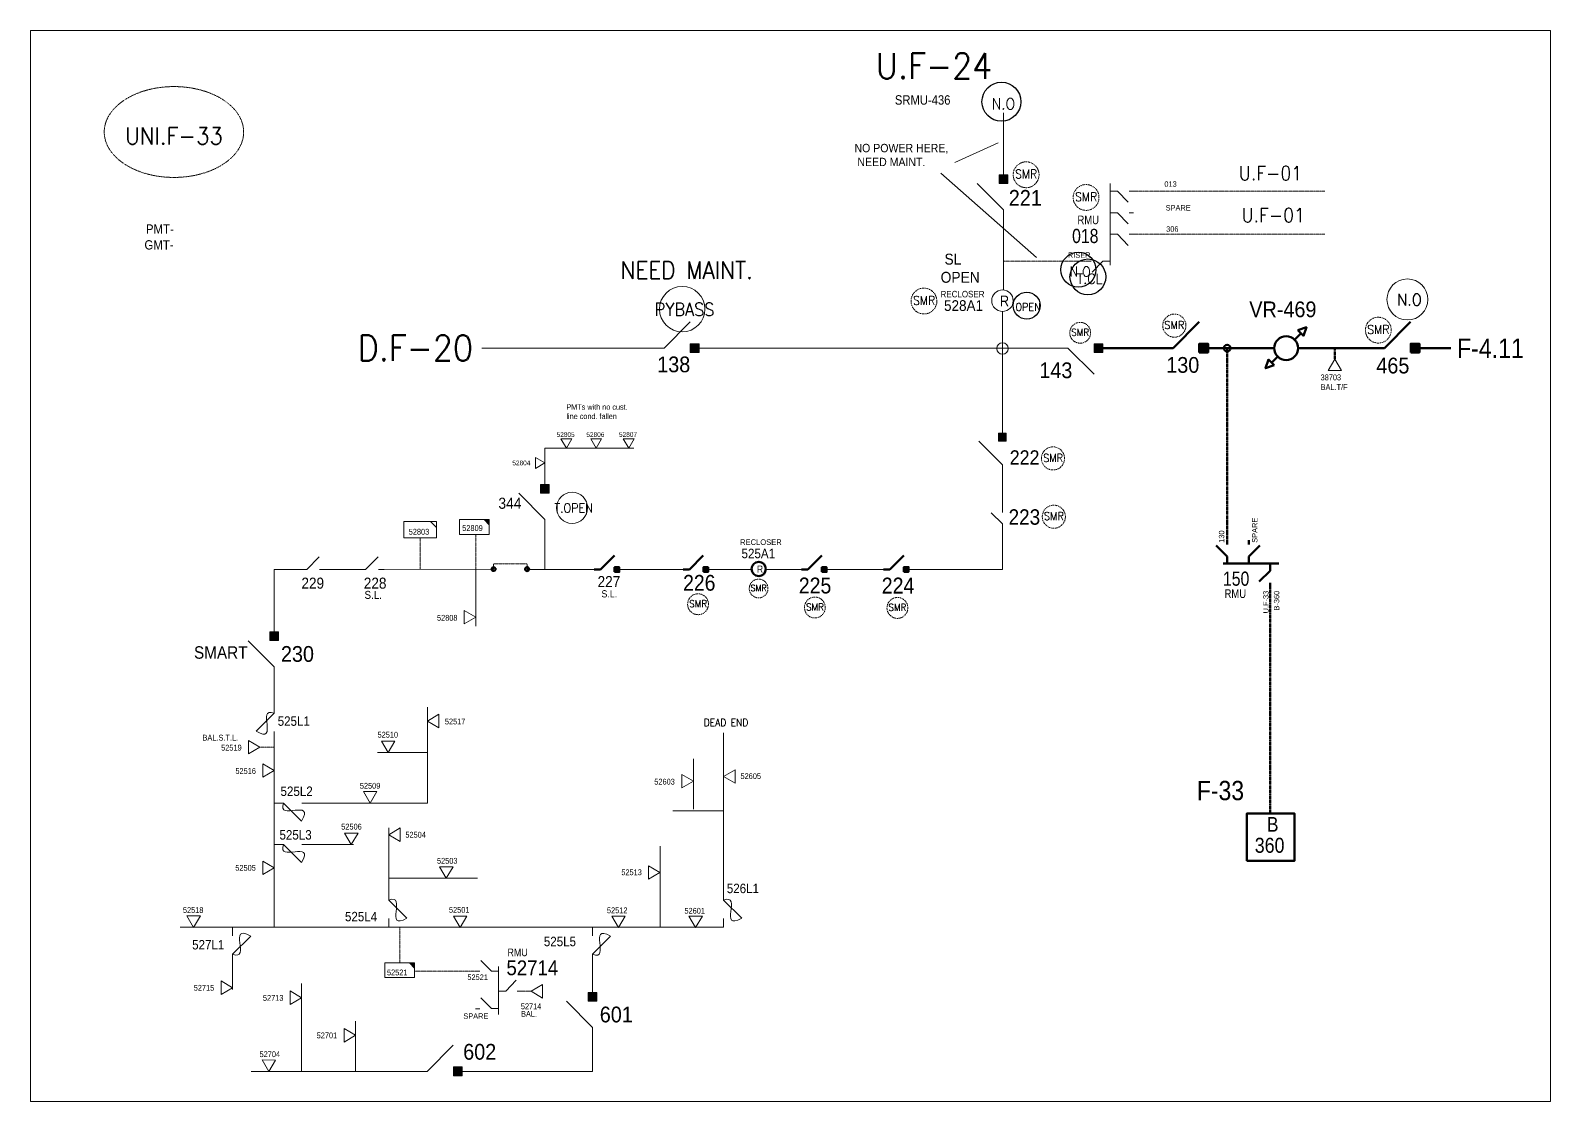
# Model space of a CAD drawing. Header units: metres. Extents: x 65984 to 144644, y -19036 to 23726.
# Drawn here: x 82125 to 83573, y -17884 to -16864 of the extents above; entities that cross this region are included whole.
import ezdxf
from ezdxf.enums import TextEntityAlignment as Align

# ---------------------------------------------------------------- set-up
doc = ezdxf.new("R2010")
doc.units = ezdxf.units.M
doc.header["$MEASUREMENT"] = 0
doc.linetypes.add('DGN Style 3', pattern=[0.013877, 0, -0.013877])
doc.linetypes.add('DGN Style 4', pattern=[1.6, 0.8, -0.4, 0, -0.4])
doc.layers.get('0').update_dxf_attribs({"color": 95, "lineweight": 40})
for name, color, linetype, lineweight in [('ABS', 7, 'Continuous', 40), ('ABS NUMBER', 112, 'Continuous', 30), ('d_eos', 111, 'Continuous', 40), ('d_eos no', 121, 'Continuous', 40), ('d_fco', 5, 'Continuous', 40), ('d_fco text', 95, 'Continuous', 40), ('d_oh branch', 94, 'Continuous', 40), ('d_switch', 95, 'Continuous', 40), ('d_tf', 1, 'Continuous', 40), ('d_tf no', 6, 'Continuous', 40), ('d_ug cable', 95, 'Continuous', 40), ('d_unit sub', 7, 'Continuous', 40), ('FDR  2  19', 172, 'Continuous', 40), ('fedr no', 95, 'Continuous', 40), ('GRID STATION  04', 7, 'Continuous', 40), ('Level 37', 7, 'Continuous', 0), ('O H MAIN FEEDER', 4, 'Continuous', 100), ('REGULATOR', 5, 'Continuous', 40), ('SW N O', 114, 'Continuous', 30)]:
    doc.layers.add(name, color=color, linetype=linetype, lineweight=lineweight)
doc.styles.add('NASKHF', font='naskhf.shx', dxfattribs={"height": 8})
doc.styles.add('Style-Arial', font='arial.ttf')
doc.styles.add('Style-ENGINEERING', font='ENGINEERING.shx')
doc.styles.add('Style-msdefault', font='msdefault.shx')
doc.styles.add('Style-simplex', font='simplex.shx')
doc.styles.add('Style-STANDARD', font='STANDARD.shx')

# ---------------------------------------------------------------- blocks, each defined once
blk = doc.blocks.new('TF_8')
at = {"color": 0, "linetype": 'ByBlock', "lineweight": -2}
blk.add_line((6.3, 4.95), (9.9, 1.35), dxfattribs=at)
blk.add_3dface([(-10.1, 4.95), (9.9, 4.95), (9.9, -5.05), (-10.1, -5.05)], dxfattribs=at)
blk = doc.blocks.new('ABS2_1_1')
at = {"color": 0, "linetype": 'ByBlock', "lineweight": -2, "ltscale": 500}
for q in [(-29900, 43500), (0, 0)]:
    blk.add_line((0, 13600), q, dxfattribs=at)
at = {"color": 0, "linetype": 'ByBlock', "lineweight": -2, "ltscale": 500, "flags": 128}
for points in [[(5000, 43600), (-5000, 43600), (-5000, 53600), (5000, 53600)], [(3791, 49653), (3791, 49653), (3791, 49653)]]:
    blk.add_lwpolyline(points, close=True, dxfattribs=at)
at = {"color": 0, "linetype": 'ByBlock', "lineweight": -2, "ltscale": 500}
for points in [[(5000, 43600), (-5000, 43600), (5000, 53600), (-5000, 53600)], [(3791, 49653), (3791, 49653), (3791, 49653)]]:
    blk.add_solid(points, dxfattribs=at)
blk = doc.blocks.new('*U1012')
at = {"layer": 'd_fco', "color": 7, "linetype": 'Continuous', "lineweight": 13}
blk.add_line((-4.6, 4.21), (-10.13, 4.21), dxfattribs=at)
at = {"layer": 'd_fco', "color": 7, "linetype": 'Continuous', "lineweight": 13, "flags": 128}
blk.add_lwpolyline([(13.02, 4.21), (7.07, 4.21), (-4.4, -7.26)], dxfattribs=at)
at = {"layer": 'd_fco', "color": 7, "linetype": 'Continuous', "lineweight": 13}
blk.add_open_spline([(-4.4, -7.26), (-13, 7.69), (11.58, -7.67), (7.07, 4.21)], degree=3, dxfattribs=at)
blk = doc.blocks.new('*U1359')
at = {"layer": 'd_fco', "color": 3, "linetype": 'Continuous', "lineweight": 13}
blk.add_line((-4.6, 4.21), (-10.13, 4.21), dxfattribs=at)
at = {"layer": 'd_fco', "color": 3, "linetype": 'Continuous', "lineweight": 13, "flags": 128}
blk.add_lwpolyline([(13.02, 4.21), (7.07, 4.21), (-4.4, -7.26)], dxfattribs=at)
at = {"layer": 'd_fco', "color": 3, "linetype": 'Continuous', "lineweight": 13}
blk.add_open_spline([(-4.4, -7.26), (-13, 7.69), (11.58, -7.67), (7.07, 4.21)], degree=3, dxfattribs=at)
blk = doc.blocks.new('*U1026')
at = {"layer": 'ABS', "color": 7, "linetype": 'Continuous', "lineweight": 13, "ltscale": 0.118412}
for p, q in [((-8.3, 8.2), (-15.7, 8.2)), ((-8.3, 8.2), (7.9, -8.1)), ((15.7, 8.2), (8.3, 8.2))]:
    blk.add_line(p, q, dxfattribs=at)
blk = doc.blocks.new('SS')
at = {"color": 0, "linetype": 'ByBlock', "lineweight": -2, "flags": 128}
blk.add_lwpolyline([(6.95, 4.25), (10.45, 4.25), (10.45, 0.75)], close=True, dxfattribs=at)
at = {"color": 0, "linetype": 'ByBlock', "lineweight": -2, "extrusion": (0, 0, -1)}
blk.add_solid([(-6.95, 4.25), (-10.45, 4.25), (-10.45, 0.75)], dxfattribs=at)
at = {"color": 0, "linetype": 'ByBlock', "lineweight": -2}
blk.add_3dface([(-9.55, 4.25), (10.45, 4.25), (10.45, -5.75), (-9.55, -5.75)], dxfattribs=at)
blk = doc.blocks.new('*U1361')
at = {"layer": 'd_eos', "color": 3, "linetype": 'Continuous', "lineweight": 13, "ltscale": 0.938362}
for p, q in [((-13.43, 11.86), (-13.43, 14.63)), ((-13.42, 4.56), (-6.56, 11.22)), ((10.38, 11.86), (10.38, 14.62)), ((10.38, 4.56), (17.24, 11.22)), ((13.38, 0.01), (-17.22, 0.01)), ((-13.42, 0.01), (-13.42, 4.56)), ((-2.32, 0.01), (-2.32, -4.55)), ((10.38, 0), (10.38, 4.56)), ((-2.32, -4.55), (4.55, -11.21)), ((-2.32, -11.85), (-2.32, -14.61))]:
    blk.add_line(p, q, dxfattribs=at)
blk = doc.blocks.new('TRA1_1302')
at = {"layer": 'd_tf', "color": 3, "linetype": 'Continuous', "lineweight": 13, "ltscale": 0.000640143, "flags": 128}
blk.add_lwpolyline([(10.1, -17.1), (0.1, -0.1), (-9.9, -17.1)], close=True, dxfattribs=at)
blk = doc.blocks.new('TRA1_1301')
at = {"layer": 'd_tf', "color": 3, "linetype": 'Continuous', "lineweight": 13, "ltscale": 0.000640143, "xscale": 1.000046566065083, "yscale": 1.000046566065083, "zscale": 1.000046566065083, "rotation": 180.0000046712237}
blk.add_blockref('TRA1_1302', (0, 0), dxfattribs=at)
blk = doc.blocks.new('TRA1_1304')
at = {"layer": 'd_tf', "color": 3, "linetype": 'Continuous', "lineweight": 13, "ltscale": 0.000640143, "flags": 128}
blk.add_lwpolyline([(10.1, -16.9), (0.1, 0.1), (-9.9, -16.9)], close=True, dxfattribs=at)
blk = doc.blocks.new('TRA1_1303')
at = {"layer": 'd_tf', "color": 3, "linetype": 'Continuous', "lineweight": 13, "ltscale": 0.000640143, "xscale": 1.000046566065083, "yscale": 1.000046566065083, "zscale": 1.000046566065083, "rotation": 180.0000046712237}
blk.add_blockref('TRA1_1304', (0, 0), dxfattribs=at)
blk = doc.blocks.new('TRA1_1306')
at = {"layer": 'd_tf', "color": 3, "linetype": 'Continuous', "lineweight": 13, "ltscale": 0.000640143, "flags": 128}
blk.add_lwpolyline([(10, -17), (0, 0), (-10, -17)], close=True, dxfattribs=at)
blk = doc.blocks.new('TRA1_1305')
at = {"layer": 'd_tf', "color": 3, "linetype": 'Continuous', "lineweight": 13, "ltscale": 0.000640143, "xscale": 1.000046566065083, "yscale": 1.000046566065083, "zscale": 1.000046566065083, "rotation": 180.0000046712237}
blk.add_blockref('TRA1_1306', (0, 0), dxfattribs=at)
blk = doc.blocks.new('TRA1_1308')
at = {"layer": 'd_tf', "color": 3, "linetype": 'Continuous', "lineweight": 13, "ltscale": 0.000640143, "flags": 128}
blk.add_lwpolyline([(10, -17), (0, 0), (-10, -17)], close=True, dxfattribs=at)
blk = doc.blocks.new('TRA1_1307')
at = {"layer": 'd_tf', "color": 3, "linetype": 'Continuous', "lineweight": 13, "ltscale": 0.000640143, "xscale": 1.000046566065083, "yscale": 1.000046566065083, "zscale": 1.000046566065083, "rotation": 180.0000046712237}
blk.add_blockref('TRA1_1308', (0, 0), dxfattribs=at)
blk = doc.blocks.new('*U1946')
at = {"layer": 'REGULATOR', "color": 7, "linetype": 'Continuous', "lineweight": 106}
for p, q in [((24, 25.1), (13.4, 14.5)), ((-14.9, -13.7), (-25.5, -24.4))]:
    blk.add_line(p, q, dxfattribs=at)
at = {"layer": 'REGULATOR', "color": 7, "linetype": 'Continuous', "lineweight": 106, "flags": 128}
for points in [[(29.5, 20), (34.4, 34.3), (20.1, 29.6)], [(-29.6, -20), (-34.4, -34.3), (-20.1, -29.5)]]:
    blk.add_lwpolyline(points, close=True, dxfattribs=at)
at = {"layer": 'REGULATOR', "color": 7, "linetype": 'Continuous', "lineweight": 106}
blk.add_circle((-0.8, 0.4), 20, dxfattribs=at)
blk = doc.blocks.new('TRA1_1310')
at = {"layer": 'd_tf', "color": 100, "linetype": 'Continuous', "lineweight": 0, "ltscale": 0.000640143, "flags": 128}
blk.add_lwpolyline([(10, -17), (0, 0), (-10, -17)], close=True, dxfattribs=at)
blk = doc.blocks.new('TRA1_1309')
at = {"layer": 'd_tf', "color": 100, "linetype": 'Continuous', "lineweight": 0, "ltscale": 0.000640143, "xscale": 1.000046566207833, "yscale": 1.000046566207833, "zscale": 1.000046566207833, "rotation": 180}
blk.add_blockref('TRA1_1310', (0, 0), dxfattribs=at)
blk = doc.blocks.new('*U3487')
at = {"layer": 'ABS', "color": 2, "linetype": 'Continuous', "lineweight": 13, "ltscale": 0.159856}
for p, q in [((-8.3, 8.2), (-15.7, 8.2)), ((-8.3, 8.2), (7.9, -8.1)), ((15.7, 8.2), (8.3, 8.2))]:
    blk.add_line(p, q, dxfattribs=at)
blk = doc.blocks.new('*U1059')
at = {"layer": 'REGULATOR', "color": 7, "linetype": 'Continuous', "lineweight": 13}
blk.add_circle((0, 0.1), 7.56, dxfattribs=at)
at = {"layer": 'ABS NUMBER', "color": 7, "lineweight": 13, "style": 'Style-ENGINEERING', "width": 0.9}
blk.add_text('R', height=7.56, dxfattribs=at).set_placement((-1.9, 3.7), align=Align.TOP_LEFT)
blk = doc.blocks.new('*U3488')
at = {"layer": 'SW N O', "color": 1, "lineweight": 13}
blk.add_circle((0, 0), 16.8, dxfattribs=at)
at = {"layer": 'SW N O', "color": 1, "lineweight": 13, "style": 'Style-STANDARD'}
blk.add_text('PYBASS', height=9.6, dxfattribs=at).set_placement((1.7, -0.2), align=Align.MIDDLE_CENTER)
blk = doc.blocks.new('*U3796')
at = {"layer": 'SW N O', "color": 4, "lineweight": 13}
blk.add_circle((0, 0), 16.8, dxfattribs=at)
at = {"layer": 'SW N O', "color": 4, "lineweight": 13, "style": 'Style-STANDARD'}
blk.add_text('T.OPEN', height=9.6, dxfattribs=at).set_placement((1.7, -0.2), align=Align.MIDDLE_CENTER)
blk = doc.blocks.new('*U3529')
at = {"layer": 'SW N O', "color": 3}
blk.add_circle((0, 0), 16.8, dxfattribs=at)
at = {"layer": 'SW N O', "color": 3, "insert": (1.7, -1.8), "char_height": 9.6, "attachment_point": 5, "line_spacing_factor": 0.6, "style": 'Style-STANDARD'}
blk.add_mtext('N.O', dxfattribs=at)
blk = doc.blocks.new('TRA1_1586')
at = {"layer": 'd_tf', "color": 3, "linetype": 'Continuous', "lineweight": 13, "ltscale": 0.000518516, "flags": 128}
blk.add_lwpolyline([(10, -17), (0, 0), (-10, -17)], close=True, dxfattribs=at)
blk = doc.blocks.new('TRA1_1585')
at = {"layer": 'd_tf', "color": 3, "linetype": 'Continuous', "lineweight": 13, "ltscale": 0.000518516, "xscale": 1.000046566065083, "yscale": 1.000046566065083, "zscale": 1.000046566065083, "rotation": 180.0000046712237}
blk.add_blockref('TRA1_1586', (0, 0), dxfattribs=at)
blk = doc.blocks.new('TRA1_1588')
at = {"layer": 'd_tf', "color": 3, "linetype": 'Continuous', "lineweight": 13, "ltscale": 0.000518516, "extrusion": (0, 0, -1), "flags": 128}
blk.add_lwpolyline([(-10.1, -16.9), (-0.1, 0.1), (9.9, -16.9)], close=True, dxfattribs=at)
blk = doc.blocks.new('TRA1_1587')
at = {"layer": 'd_tf', "color": 3, "linetype": 'Continuous', "lineweight": 13, "ltscale": 0.000518516, "xscale": 1.000046566065083, "yscale": 1.000046566065083, "zscale": 1.000046566065083, "rotation": 180.0000046712237}
blk.add_blockref('TRA1_1588', (0, 0), dxfattribs=at)
blk = doc.blocks.new('*U4137')
at = {"layer": 'SW N O', "color": 3, "lineweight": 13}
blk.add_circle((0, 0), 16.8, dxfattribs=at)
at = {"layer": 'SW N O', "color": 3, "lineweight": 13, "style": 'Style-STANDARD'}
blk.add_text('N.O', height=9.6, dxfattribs=at).set_placement((1.7, -0.2), align=Align.MIDDLE_CENTER)
blk = doc.blocks.new('*U4243')
at = {"layer": 'REGULATOR', "color": 2, "linetype": 'Continuous', "lineweight": 211}
blk.add_circle((0, 0.1), 7.56, dxfattribs=at)
at = {"layer": 'ABS NUMBER', "color": 2, "lineweight": 211, "style": 'Style-ENGINEERING', "width": 0.9}
blk.add_text('R', height=7.56, dxfattribs=at).set_placement((-1.9, 3.7), align=Align.TOP_LEFT)
blk = doc.blocks.new('*U4407')
at = {"layer": 'SW N O', "color": 6}
blk.add_circle((0, 0), 16.8, dxfattribs=at)
at = {"layer": 'SW N O', "color": 6, "insert": (1.7, -1.8), "char_height": 9.6, "attachment_point": 5, "line_spacing_factor": 0.6, "style": 'Style-STANDARD'}
blk.add_mtext('OPEN', dxfattribs=at)
blk = doc.blocks.new('*U3842')
at = {"layer": 'SW N O', "color": 1}
blk.add_circle((0, 0), 16.8, dxfattribs=at)
at = {"layer": 'SW N O', "color": 1, "insert": (1.7, -1.8), "char_height": 9.6, "attachment_point": 5, "line_spacing_factor": 0.6, "style": 'Style-STANDARD'}
blk.add_mtext('T.CL', dxfattribs=at)

msp = doc.modelspace()

# ---------------------------------------------------------------- linework, layer by layer
at = {"layer": 'd_eos', "color": 2, "linetype": 'Continuous', "lineweight": 13, "ltscale": 0.957512}
for p, q in [((83153.9, -17087.8), (83153.9, -17009.8)), ((83153.9, -17017.3), (83160.9, -17017.3)), ((83160.9, -17017.3), (83171.1, -17027.8)), ((83172.1, -17017.3), (83176.3, -17017.3)), ((83153.9, -17037.8), (83160.9, -17037.8)), ((83160.9, -17037.8), (83171.1, -17048.3)), ((83172.1, -17037.8), (83176.3, -17037.8)), ((83153.9, -17058.3), (83160.9, -17058.3)), ((83160.9, -17058.3), (83171.1, -17068.8)), ((83172.1, -17058.3), (83176.3, -17058.3)), ((83135.8, -17083.8), (83131.5, -17083.8)), ((83146.9, -17083.8), (83136.7, -17094.3)), ((83153.9, -17083.8), (83146.9, -17083.8))]:
    msp.add_line(p, q, dxfattribs=at)
at = {"layer": 'd_eos', "color": 7, "linetype": 'Continuous', "lineweight": 211, "ltscale": 0.957512}
for p, q in [((83265.5, -17364.8), (83255, -17354.6)), ((83265.5, -17353.6), (83265.5, -17349.4)), ((83286, -17353.6), (83286, -17349.4)), ((83286, -17364.8), (83296.5, -17354.6)), ((83261.5, -17371.7), (83314.6, -17371.7)), ((83265.5, -17371.7), (83265.5, -17364.8)), ((83286, -17371.7), (83286, -17364.8)), ((83306.5, -17371.7), (83306.5, -17378.7)), ((83306.5, -17378.7), (83296, -17388.9)), ((83306.5, -17389.9), (83306.5, -17394.1))]:
    msp.add_line(p, q, dxfattribs=at)
at = {"layer": 'd_oh branch', "color": 3, "linetype": 'Continuous', "lineweight": 13}
for p, q in [((82549.7, -17377), (82549.7, -17431.2)), ((82503.6, -17551.4), (82456, -17551.4)), ((82757, -17605.6), (82757, -17557.4)), ((82785.7, -17607), (82737.5, -17607)), ((82466.9, -17684.3), (82466.9, -17623.2)), ((82385.5, -17639.1), (82433.2, -17639.1)), ((82725.3, -17717.8), (82725.3, -17640.7)), ((82466.9, -17671.2), (82551.4, -17671.2)), ((82318.1, -17748), (82318.1, -17777)), ((82660.9, -17746.7), (82660.9, -17779.5)), ((82383.7, -17854.4), (82383.7, -17771.3)), ((82435.2, -17854.4), (82435.2, -17807.1)), ((82660.9, -17821.3), (82660.9, -17855)), ((82498.2, -17855), (82335.8, -17855)), ((82660.9, -17855), (82532.5, -17855))]:
    msp.add_line(p, q, dxfattribs=at)
at = {"layer": 'd_oh branch', "color": 3, "linetype": 'Continuous', "lineweight": 13, "flags": 128}
for points in [[(82615.4, -17296.8), (82615.4, -17261.8), (82700.1, -17261.8)], [(82615.5, -17377), (82615.5, -17340.7)], [(82385.7, -17599.7), (82503.6, -17599.7), (82503.6, -17508.3)], [(82785.7, -17684.7), (82785.7, -17532.7)], [(82268, -17717.8), (82785.7, -17717.8)]]:
    msp.add_lwpolyline(points, dxfattribs=at)
at = {"layer": 'd_tf', "color": 3, "linetype": 'Continuous', "lineweight": 13, "ltscale": 0.000640143, "flags": 128}
msp.add_lwpolyline([(82538.6, -17429.1), (82538.6, -17416.3), (82549.6, -17422.7)], close=True, dxfattribs=at)
at = {"layer": 'd_ug cable', "color": 2, "linetype": 'Continuous', "lineweight": 0}
for p, q in [((83006.1, -16990), (83047.2, -16971.1)), ((82992.7, -17000.2), (83083.8, -17080.3))]:
    msp.add_line(p, q, dxfattribs=at)
at = {"layer": 'd_ug cable', "color": 3, "linetype": 'DGN Style 3', "lineweight": 13}
for p, q in [((83131.5, -17083.8), (83052.3, -17083.8)), ((82496.6, -17377.3), (82496.6, -17347.1)), ((82344, -17546.5), (82357.7, -17546.5)), ((82593.3, -17778.7), (82602.4, -17778.7))]:
    msp.add_line(p, q, dxfattribs=at)
at = {"layer": 'd_ug cable', "color": 100, "linetype": 'DGN Style 3', "lineweight": 100}
msp.add_line((83368, -17177.1), (83368, -17166.6), dxfattribs=at)
at = {"layer": 'd_ug cable', "color": 3, "linetype": 'DGN Style 3', "lineweight": 13, "flags": 128}
for points in [[(83358.3, -17017.3), (83176.3, -17017.3)], [(83358.3, -17058.2), (83176.3, -17058.2)], [(82549.7, -17344.6), (82549.7, -17377.9)], [(82566.7, -17372), (82566.7, -17377)], [(82598.6, -17372), (82566.8, -17372)], [(82598.6, -17372.1), (82598.6, -17377.3)], [(82477.5, -17717.8), (82477.5, -17751.7)], [(82491.4, -17759.7), (82549.4, -17759.7)]]:
    msp.add_lwpolyline(points, dxfattribs=at)
at = {"layer": 'd_ug cable', "color": 100, "linetype": 'DGN Style 3', "lineweight": 140, "flags": 128}
msp.add_lwpolyline([(83265.5, -17349.4), (83265.5, -17166.6)], dxfattribs=at)
at = {"layer": 'd_ug cable', "color": 2, "linetype": 'DGN Style 4', "lineweight": 13}
for centre, radius in [((83073.9, -17001.6), 12.3), ((83131, -17023.2), 12.3), ((82976.6, -17121.8), 12.3), ((83125.4, -17152), 9.93), ((83215.1, -17145.2), 11), ((83409.4, -17149.5), 12.3), ((83099.5, -17271.6), 11), ((83100.3, -17327.1), 11), ((82819.1, -17395.4), 8.93), ((82761.4, -17410.4), 9.93), ((82872.7, -17413.5), 9.93), ((82951.3, -17413.9), 9.93)]:
    msp.add_circle(centre, radius, dxfattribs=at)
at = {"layer": 'FDR  2  19', "color": 100, "linetype": 'DGN Style 3', "lineweight": 53, "flags": 128}
msp.add_lwpolyline([(83306.5, -17394.1), (83306.5, -17609.3)], dxfattribs=at)
at = {"layer": 'fedr no', "color": 82, "linetype": 'DGN Style 3', "lineweight": 13, "true_color": 0x1dc70e}
msp.add_ellipse((82262.2, -16960.9), major_axis=(66.4, 0), ratio=0.651175, dxfattribs=at)
at = {"layer": 'GRID STATION  04', "color": 100, "linetype": 'Continuous', "lineweight": 70, "ltscale": 1.629258, "flags": 128}
msp.add_lwpolyline([(83284.2, -17654.7), (83284.2, -17609.5), (83329.4, -17609.5), (83329.4, -17654.7)], close=True, dxfattribs=at)
at = {"layer": 'O H MAIN FEEDER', "color": 3, "lineweight": 13, "ltscale": 0.747407}
for p, q in [((82357.7, -17436.1), (82357.7, -17377.3)), ((82812.4, -17377.4), (82770.9, -17377.3)), ((82860, -17377.4), (82825.9, -17377.4)), ((82357.7, -17506.6), (82357.7, -17476.4)), ((82357.7, -17717.8), (82357.7, -17539.9))]:
    msp.add_line(p, q, dxfattribs=at)
at = {"layer": 'O H MAIN FEEDER', "color": 140, "lineweight": 13, "ltscale": 0.498271, "flags": 128}
msp.add_lwpolyline([(82125.5, -16864.2), (83573.5, -16864.2), (83573.5, -17883.8), (82125.5, -17883.8)], close=True, dxfattribs=at)
at = {"layer": 'O H MAIN FEEDER', "color": 6, "lineweight": 13, "ltscale": 0.747407, "flags": 128}
msp.add_lwpolyline([(83052.3, -16942.5), (83052.3, -17001.5)], dxfattribs=at)
at = {"layer": 'O H MAIN FEEDER', "color": 3, "lineweight": 13, "ltscale": 0.747407, "flags": 128}
for points in [[(83052.3, -17046.2), (83052.3, -17111)], [(83051.4, -17131.6), (83051.3, -17172.3)], [(82799.4, -17166.6), (82761.5, -17166.6)], [(83106.7, -17166.6), (82799.4, -17166.6)], [(82383.2, -17377.3), (82357.7, -17377.3)], [(82439.2, -17377.3), (82406.3, -17377.3)], [(82625, -17377.3), (82598.6, -17377.3)], [(82747.1, -17377.4), (82686.3, -17377.4)], [(82939.1, -17377.3), (82883.1, -17377.3)], [(83051.4, -17377.3), (82962, -17377.3)]]:
    msp.add_lwpolyline(points, dxfattribs=at)
at = {"layer": 'O H MAIN FEEDER', "color": 22, "lineweight": 13, "ltscale": 0.747407, "flags": 128}
msp.add_lwpolyline([(82717.8, -17166.6), (82555.6, -17166.6)], dxfattribs=at)
at = {"layer": 'O H MAIN FEEDER', "color": 3, "lineweight": 13, "ltscale": 0.672666, "flags": 128}
for points in [[(83051.3, -17172.4), (83051.3, -17247.6)], [(83051.3, -17280.7), (83051.3, -17318.1)], [(83051.3, -17338.9), (83051.4, -17377.3)], [(82625, -17377.3), (82662.8, -17377.4)]]:
    msp.add_lwpolyline(points, dxfattribs=at)
at = {"layer": 'O H MAIN FEEDER', "color": 100, "lineweight": 211, "ltscale": 0.747407, "flags": 128}
for points in [[(83147, -17166.6), (83206.3, -17166.6)], [(83247.1, -17166.6), (83310.3, -17166.6)], [(83332.7, -17166.6), (83409.5, -17166.6)]]:
    msp.add_lwpolyline(points, dxfattribs=at)
at = {"layer": 'O H MAIN FEEDER', "color": 121, "lineweight": 211, "ltscale": 45, "flags": 128}
msp.add_lwpolyline([(83478.6, -17166.6), (83448.5, -17166.6)], dxfattribs=at)
at = {"layer": 'O H MAIN FEEDER', "color": 3, "lineweight": 13, "ltscale": 0.605399, "flags": 128}
msp.add_lwpolyline([(82460.1, -17377.3), (82566.7, -17377)], dxfattribs=at)
at = {"layer": 'O H MAIN FEEDER', "color": 3, "lineweight": 13, "ltscale": 0.640143}
msp.add_circle((83051.4, -17166.9), 5.48, dxfattribs=at)
at = {"layer": 'O H MAIN FEEDER', "color": 121, "lineweight": 211, "ltscale": 0.747407}
msp.add_circle((83265.5, -17166.6), 3.13, dxfattribs=at)
at = {"layer": 'O H MAIN FEEDER', "color": 121, "lineweight": 211, "ltscale": 0.672666}
for centre, radius in [((82566.7, -17376.9), 1.77), ((82598.6, -17377), 1.89)]:
    msp.add_circle(centre, radius, dxfattribs=at)

# ---------------------------------------------------------------- block references
at = {"layer": 'ABS', "color": 2, "linetype": 'Continuous', "lineweight": 13, "ltscale": 1.244209, "xscale": 0.0008336207878164165, "zscale": 0.0005520502914677097}
for p, yscale, rotation in [((83052.3, -17046.2), 0.0008336207878164165, 359.9999999999998), ((83102.3, -17166.6), -0.000833620787816417, 90.00000000000024), ((82357.7, -17481.4), 0.0008336207878164165, 359.9999999999998)]:
    msp.add_blockref('ABS2_1_1', p, dxfattribs=dict(at, yscale=yscale, rotation=rotation))
at = {"layer": 'ABS', "color": 7, "linetype": 'Continuous', "lineweight": 13, "ltscale": 1.244209, "xscale": 0.0008336207878164165, "yscale": 0.0008336207878164165, "zscale": 0.0005520502914677097}
for p, rotation in [((82717.7, -17166.6), 269.9999999999997), ((82615.5, -17341), 359.9999999999998), ((82660.9, -17824.5), 359.9999999999998), ((82492, -17855), 269.9999999999997)]:
    msp.add_blockref('ABS2_1_1', p, dxfattribs=dict(at, rotation=rotation))
at = {"layer": 'ABS', "color": 2, "linetype": 'Continuous', "lineweight": 211, "ltscale": 1.244209, "xscale": 0.0008336207878164165, "yscale": 0.0008336207878164165, "zscale": 0.0005520502914677097, "rotation": 269.9999999999997}
for p in [(83202.5, -17166.6), (83403.9, -17166.6)]:
    msp.add_blockref('ABS2_1_1', p, dxfattribs=at)
at = {"layer": 'ABS', "color": 2, "linetype": 'Continuous', "lineweight": 13, "ltscale": 1.119788, "xscale": 0.0007502587090347748, "yscale": 0.0007502587090347748, "zscale": 0.0004968452623209387, "rotation": 359.9999999999997}
msp.add_blockref('ABS2_1_1', (83051.3, -17287.8), dxfattribs=at)
at = {"layer": 'ABS', "color": 2, "linetype": 'Continuous', "lineweight": 13, "ltscale": 0.159856, "extrusion": (0, 0, -1), "xscale": 0.6615, "yscale": 0.6615, "zscale": 0.6615, "rotation": 89.99999999999999}
msp.add_blockref('*U3487', (-83045.9, -17328.5), dxfattribs=at)
at = {"layer": 'ABS', "color": 7, "linetype": 'Continuous', "lineweight": 13, "ltscale": 0.177617, "extrusion": (0, 0, -1), "xscale": 0.7349999999999999, "yscale": 0.7349999999999999, "zscale": 0.7349999999999999, "rotation": 180}
for p in [(-82394.8, -17371.3), (-82450.8, -17371.3)]:
    msp.add_blockref('*U1026', p, dxfattribs=at)
at = {"layer": 'ABS', "color": 7, "linetype": 'Continuous', "lineweight": 211, "ltscale": 0.856554, "xscale": 0.0004440274905253387, "yscale": 0.0004440274905253387, "zscale": 0.0005520502914677097, "rotation": 269.9999999999997}
msp.add_blockref('ABS2_1_1', (82662.5, -17377.4), dxfattribs=at)
at = {"layer": 'ABS', "color": 2, "linetype": 'Continuous', "lineweight": 211, "ltscale": 0.856554, "xscale": 0.0004440274905253387, "yscale": 0.0004440274905253387, "zscale": 0.0005520502914677097, "rotation": 269.9999999999997}
for p in [(82747.1, -17377.4), (82860, -17377.4), (82938.2, -17377.3)]:
    msp.add_blockref('ABS2_1_1', p, dxfattribs=at)
at = {"layer": 'd_eos', "color": 3, "linetype": 'Continuous', "lineweight": 13, "ltscale": 0.938362, "xscale": 1.5, "yscale": 1.5, "zscale": 1.5, "rotation": 90.00000000000001}
msp.add_blockref('*U1361', (82571.4, -17775.2), dxfattribs=at)
at = {"layer": 'd_fco', "color": 7, "linetype": 'Continuous', "lineweight": 13, "extrusion": (0, 0, -1), "xscale": 1.5, "yscale": 1.5, "zscale": 1.5}
for p, rotation in [((-82351.4, -17524.7), 90.00000000060005), ((-82667.2, -17733), 270.0000000006)]:
    msp.add_blockref('*U1012', p, dxfattribs=dict(at, rotation=rotation))
at = {"layer": 'd_fco', "color": 3, "linetype": 'Continuous', "lineweight": 13, "extrusion": (0, 0, -1), "xscale": 1.5, "yscale": 1.5, "zscale": 1.5}
for p, rotation in [((-82377.2, -17606), 6.000377404637452e-10), ((-82377.2, -17645.4), 6.000377404637452e-10), ((-82324.4, -17732.9), 270.0000000006)]:
    msp.add_blockref('*U1359', p, dxfattribs=dict(at, rotation=rotation))
at = {"layer": 'd_fco', "color": 3, "linetype": 'Continuous', "lineweight": 13, "xscale": 1.5, "yscale": 1.5, "zscale": 1.5, "rotation": 90.00000000060005}
msp.add_blockref('*U1359', (82473.2, -17702.6), dxfattribs=at)
at = {"layer": 'd_fco', "color": 7, "linetype": 'Continuous', "lineweight": 13, "xscale": 1.5, "yscale": 1.5, "zscale": 1.5, "rotation": 90.00000000060005}
msp.add_blockref('*U1012', (82792.1, -17702.6), dxfattribs=at)
at = {"layer": 'd_tf', "color": 100, "linetype": 'Continuous', "lineweight": 0, "ltscale": 0.000640143, "xscale": 0.6401433999848569, "yscale": 0.6401433999848569, "zscale": 0.6401433999848569, "rotation": 180}
msp.add_blockref('TRA1_1309', (83368, -17177.1), dxfattribs=at)
at = {"layer": 'd_tf', "color": 3, "linetype": 'Continuous', "lineweight": 13, "ltscale": 0.000518516, "xscale": 0.5185169487722485, "yscale": 0.5185169487722485, "zscale": 0.5185169487722485, "rotation": 359.8996815286635}
for p in [(82636, -17261.8), (82664.3, -17261.8), (82695.4, -17261.8)]:
    msp.add_blockref('TRA1_1585', p, dxfattribs=at)
at = {"layer": 'd_tf', "color": 3, "linetype": 'Continuous', "lineweight": 13, "ltscale": 0.000518516, "extrusion": (0, 0, -1), "xscale": 0.5185169487722485, "yscale": 0.5185169487722485, "zscale": 0.5185169487722485, "rotation": 269.8996815286635}
msp.add_blockref('TRA1_1587', (-82615.3, -17275.9), dxfattribs=at)
at = {"layer": 'd_tf', "color": 3, "linetype": 'Continuous', "lineweight": 13, "ltscale": 0.000640143, "xscale": 0.6401443812003069, "yscale": 0.6401443812003069, "zscale": 0.6401443812003069}
for name, p, rotation in [('TRA1_1303', (82503.7, -17521.6), 269.8996815286635), ('TRA1_1305', (82344, -17546.4), 89.8996815286635), ('TRA1_1305', (82357.6, -17568.6), 89.8996815286635), ('TRA1_1301', (82757, -17578.7), 89.8996815286635), ('TRA1_1303', (82785.8, -17574.5), 269.8996815286635), ('TRA1_1301', (82449.2, -17599.7), 359.8996815286635), ('TRA1_1305', (82431.1, -17639.1), 359.8996815286635), ('TRA1_1303', (82466.9, -17629.8), 269.8996815286635), ('TRA1_1301', (82357.7, -17661.3), 89.8996815286635), ('TRA1_1301', (82521.7, -17671.3), 359.8996815286635), ('TRA1_1301', (82725.2, -17665.6), 89.8996815286635), ('TRA1_1305', (82280.9, -17718), 359.8996815286635), ('TRA1_1303', (82534.9, -17718), 359.8996815286635), ('TRA1_1303', (82685.6, -17718), 359.8996815286635), ('TRA1_1303', (82759.2, -17718), 359.8996815286635), ('TRA1_1305', (82318.1, -17775.4), 89.8996815286635), ('TRA1_1305', (82383.8, -17784.9), 89.8996815286635), ('TRA1_1305', (82602.4, -17778.8), 269.8996815286635), ('TRA1_1305', (82435.2, -17820.7), 89.8996815286635), ('TRA1_1305', (82352.5, -17855.1), 359.8996815286635)]:
    msp.add_blockref(name, p, dxfattribs=dict(at, rotation=rotation))
at = {"layer": 'd_tf', "color": 3, "linetype": 'Continuous', "lineweight": 13, "ltscale": 0.000640143, "xscale": 0.6401443812003067, "yscale": 0.6401443812003067, "zscale": 0.6401443812003067}
msp.add_blockref('TRA1_1307', (82466.2, -17551.6), dxfattribs=at)
at = {"layer": 'd_unit sub', "color": 3, "linetype": 'Continuous', "lineweight": 13}
for name, p, xscale, yscale, zscale in [('TF_8', (82496.8, -17339.3), 1.547611025679867, 1.547611025679867, 0.6401433999848569), ('SS', (82547.7, -17335.9), 1.415213856000765, 1.415213856000765, 0.7076069280003826), ('SS', (82476.6, -17757.7), 1.415213856000765, 1.415213856000765, 0.7076069280003826)]:
    msp.add_blockref(name, p, dxfattribs=dict(at, xscale=xscale, yscale=yscale, zscale=zscale))
at = {"layer": 'REGULATOR', "color": 7, "linetype": 'Continuous', "lineweight": 13, "xscale": 1.35, "yscale": 1.35, "zscale": 1.35}
msp.add_blockref('*U1059', (83051.4, -17121.6), dxfattribs=at)
at = {"layer": 'REGULATOR', "color": 7, "linetype": 'Continuous', "lineweight": 106, "extrusion": (0, 0, -1), "xscale": 0.5670661535369608, "yscale": 0.5670661535369608, "zscale": 0.5670661535369608, "rotation": 90.00000000000001}
msp.add_blockref('*U1946', (-83321.4, -17166.2), dxfattribs=at)
at = {"layer": 'REGULATOR', "color": 2, "linetype": 'Continuous', "lineweight": 211, "xscale": 0.9, "yscale": 0.9, "zscale": 0.9}
msp.add_blockref('*U4243', (82819.2, -17376.9), dxfattribs=at)
at = {"layer": 'SW N O', "color": 3}
for p, xscale, yscale, zscale in [((83050.4, -16932.1), 1.103831849847101, 1.103831849847101, 1.103831849847101), ((83123.7, -17092), 0.9934486648623913, 0.9934486648623913, 0.9934486648623913)]:
    msp.add_blockref('*U3529', p, dxfattribs=dict(at, xscale=xscale, yscale=yscale, zscale=zscale))
at = {"layer": 'SW N O', "color": 1, "xscale": 1.013436327841015, "yscale": 1.013436327841015, "zscale": 1.013436327841015}
msp.add_blockref('*U3842', (83132.7, -17098.8), dxfattribs=at)
at = {"layer": 'SW N O', "color": 3, "lineweight": 13, "xscale": 1.161573447934933, "yscale": 1.161573447934933, "zscale": 1.161573447934933, "rotation": 359.9999999999999}
msp.add_blockref('*U4137', (83437.1, -17120.3), dxfattribs=at)
at = {"layer": 'SW N O', "color": 1, "lineweight": 13, "xscale": 1.286757557605646, "yscale": 1.286757557605646, "zscale": 1.286757557605646}
msp.add_blockref('*U3488', (82746.3, -17129.5), dxfattribs=at)
at = {"layer": 'SW N O', "color": 6, "xscale": 0.7647931991869059, "yscale": 0.7647931991869059, "zscale": 0.7647931991869059}
msp.add_blockref('*U4407', (83074.5, -17126.1), dxfattribs=at)
at = {"layer": 'SW N O', "color": 4, "lineweight": 13, "xscale": 0.8825670022415925, "yscale": 0.8825670022415925, "zscale": 0.8825670022415925}
msp.add_blockref('*U3796', (82641.4, -17318.6), dxfattribs=at)

# ---------------------------------------------------------------- texts
at = {"layer": 'ABS NUMBER', "color": 2, "lineweight": 13, "style": 'Style-Arial', "width": 0.9}
for s, height, p in [('221', 15, (83057.4, -17016.1)), ('528A1', 10.23, (82995.7, -17121)), ('143', 15, (83086.5, -17180.2)), ('222', 13.5, (83058.3, -17263.9)), ('230', 15, (82364.1, -17450.2))]:
    msp.add_text(s, height=height, dxfattribs=at).set_placement(p, align=Align.TOP_LEFT)
at = {"layer": 'ABS NUMBER', "color": 7, "lineweight": 140, "style": 'Style-Arial', "width": 0.9}
msp.add_text('VR-469', height=15, dxfattribs=at).set_placement((83286.5, -17122.2), align=Align.TOP_LEFT)
at = {"layer": 'ABS NUMBER', "color": 7, "lineweight": 13, "style": 'Style-Arial', "width": 0.9}
for s, height, p in [('138', 15, (82722.5, -17174.6)), ('344', 10.54, (82571.2, -17309)), ('601', 15, (82667.8, -17793.4)), ('602', 15, (82537.7, -17828.9))]:
    msp.add_text(s, height=height, dxfattribs=at).set_placement(p, align=Align.TOP_LEFT)
at = {"layer": 'ABS NUMBER', "color": 2, "lineweight": 140, "style": 'Style-Arial'}
for s, height, width, p in [('130', 15, 0.9, (83207.4, -17175.1)), ('465', 15, 0.9, (83407.5, -17175.7)), ('525A1', 9, 0.88, (82802.8, -17357.6))]:
    msp.add_text(s, height=height, dxfattribs=dict(at, width=width)).set_placement(p, align=Align.TOP_LEFT)
at = {"layer": 'ABS NUMBER', "color": 2, "lineweight": 13, "style": 'Style-Arial', "width": 0.88}
for s, height, p in [('223', 14.67, (83057.2, -17334.7)), ('226', 15, (82747.2, -17397.5)), ('225', 15.09, (82857.4, -17400.1)), ('224', 15.14, (82936.4, -17400.2))]:
    msp.add_text(s, height=height, dxfattribs=at).set_placement(p)
at = {"layer": 'ABS NUMBER', "color": 7, "lineweight": 13, "style": 'Style-Arial', "width": 0.88}
for s, height, p in [('229', 10.54, (82383.6, -17395.6)), ('228', 10.54, (82443, -17395.6)), ('227', 10.54, (82665.7, -17394.1)), ('S.L.', 7.62, (82443.7, -17405.3)), ('S.L.', 6.86, (82669.4, -17403.9))]:
    msp.add_text(s, height=height, dxfattribs=at).set_placement(p)
at = {"layer": 'd_eos no', "color": 2, "linetype": 'Continuous', "lineweight": 13, "style": 'Style-msdefault'}
for s, height, width, p in [('RMU', 8.25, 0.818182, (83122.8, -17040.4)), ('018', 13.5, 0.833333, (83117.7, -17053.1))]:
    msp.add_text(s, height=height, dxfattribs=dict(at, width=width)).set_placement(p, align=Align.TOP_LEFT)
at = {"layer": 'd_eos no', "color": 7, "linetype": 'Continuous', "lineweight": 13, "style": 'Style-Arial'}
for s, height, width, p in [('PMT-', 8.84, 0.88, (82235.5, -17048.8)), ('GMT-', 8.84, 0.88, (82234.1, -17063.9)), ('52714', 14.08, 0.9, (82578.9, -17749.4))]:
    msp.add_text(s, height=height, dxfattribs=dict(at, width=width)).set_placement(p, align=Align.TOP_LEFT)
at = {"layer": 'd_eos no', "color": 7, "linetype": 'Continuous', "lineweight": 140, "style": 'Style-msdefault', "width": 0.833333}
msp.add_text('150', height=13.5, dxfattribs=at).set_placement((83261.4, -17379.3), align=Align.TOP_LEFT)
at = {"layer": 'd_eos no', "color": 7, "linetype": 'Continuous', "lineweight": 53, "style": 'Style-msdefault', "width": 0.818182}
msp.add_text('RMU', height=8.25, dxfattribs=at).set_placement((83262.9, -17396.2), align=Align.TOP_LEFT)
at = {"layer": 'd_eos no', "color": 2, "linetype": 'Continuous', "lineweight": 13, "ltscale": 1.136587, "style": 'Style-Arial', "width": 0.88}
msp.add_text('SMART', height=11.85, dxfattribs=at).set_placement((82281.3, -17450.4), align=Align.TOP_LEFT)
at = {"layer": 'd_fco text', "color": 2, "linetype": 'Continuous', "lineweight": 13, "style": 'Style-msdefault', "width": 0.916667}
msp.add_text('RECLOSER', height=6.21, dxfattribs=at).set_placement((82992.4, -17112.1), align=Align.TOP_LEFT)
at = {"layer": 'd_fco text', "color": 2, "linetype": 'Continuous', "lineweight": 70, "style": 'Style-msdefault', "width": 0.916667}
msp.add_text('RECLOSER', height=5.4, dxfattribs=at).set_placement((82801.5, -17348.6), align=Align.TOP_LEFT)
at = {"layer": 'd_fco text', "color": 7, "linetype": 'Continuous', "lineweight": 13, "style": 'Style-msdefault', "width": 0.916667}
for s, p in [('525L1', (82361, -17517.1)), ('526L1', (82788.8, -17676.4)), ('525L5', (82614.5, -17726.9))]:
    msp.add_text(s, height=9, dxfattribs=at).set_placement(p, align=Align.TOP_LEFT)
at = {"layer": 'd_fco text', "color": 3, "linetype": 'Continuous', "lineweight": 13, "style": 'Style-msdefault', "width": 0.916667}
for s, p in [('525L2', (82363.7, -17583.9)), ('525L3', (82362.7, -17625.4)), ('525L4', (82425.1, -17703.2)), ('527L1', (82279.5, -17730))]:
    msp.add_text(s, height=9, dxfattribs=at).set_placement(p, align=Align.TOP_LEFT)
at = {"layer": 'd_switch', "color": 7, "linetype": 'Continuous', "lineweight": 13, "style": 'Style-ENGINEERING', "width": 0.857143}
for s, p in [('013', (83205.6, -17007.9)), ('SPARE', (83206.8, -17030.5)), ('306', (83207.3, -17050.7)), ('RISER', (83113.7, -17075.5))]:
    msp.add_text(s, height=5.14, dxfattribs=at).set_placement(p, align=Align.TOP_LEFT)
at = {"layer": 'd_switch', "color": 51, "linetype": 'Continuous', "lineweight": 30, "style": 'Style-ENGINEERING', "width": 0.857143}
for s, p in [('SPARE', (83289.1, -17351.9)), ('130', (83257.5, -17351.9))]:
    msp.add_text(s, height=5.14, rotation=90, dxfattribs=at).set_placement(p, align=Align.TOP_LEFT)
for s, p in [('U.F-33', (83299.7, -17397.6)), ('B-360', (83309.9, -17397.6))]:
    msp.add_text(s, height=5.14, rotation=89.9925, dxfattribs=at).set_placement(p, align=Align.TOP_RIGHT)
at = {"layer": 'd_switch', "color": 3, "linetype": 'Continuous', "lineweight": 13, "style": 'Style-ENGINEERING', "width": 0.857143}
msp.add_text('SPARE', height=5.14, dxfattribs=at).set_placement((82561.7, -17799.8), align=Align.TOP_RIGHT)
at = {"layer": 'd_switch', "color": 3, "linetype": 'Continuous', "lineweight": 13, "insert": (82561.3, -17762.8), "char_height": 5.145, "width": 3.784, "attachment_point": 3, "style": 'NASKHF'}
msp.add_mtext('\\FENGINEERING;\\H1x;\\W0.857143;52521', dxfattribs=at)
at = {"layer": 'd_tf no', "color": 1, "linetype": 'Continuous', "lineweight": 13, "ltscale": 1.405524, "style": 'Style-simplex', "width": 0.909091}
for p in [(83073.9, -17000.9), (83131, -17022.6), (82976.7, -17121.2), (83409.4, -17148.9)]:
    msp.add_text('SMR', height=8.33, dxfattribs=at).set_placement(p, align=Align.MIDDLE_CENTER)
at = {"layer": 'd_tf no', "color": 1, "linetype": 'Continuous', "lineweight": 13, "ltscale": 1.264971, "style": 'Style-simplex', "width": 0.909091}
for p in [(83215.1, -17144.6), (83099.6, -17271.1), (83100.4, -17326.5)]:
    msp.add_text('SMR', height=7.5, dxfattribs=at).set_placement(p, align=Align.MIDDLE_CENTER)
at = {"layer": 'd_tf no', "color": 1, "linetype": 'Continuous', "lineweight": 13, "ltscale": 1.138474, "style": 'Style-simplex', "width": 0.909091}
for p in [(83125.4, -17151.5), (82761.5, -17409.8), (82872.8, -17413), (82951.3, -17413.3)]:
    msp.add_text('SMR', height=6.75, dxfattribs=at).set_placement(p, align=Align.MIDDLE_CENTER)
at = {"layer": 'd_tf no', "color": 100, "linetype": 'Continuous', "lineweight": 40, "style": 'Style-msdefault', "width": 0.945946}
msp.add_text('38703', height=5.55, dxfattribs=at).set_placement((83354.4, -17191.7), align=Align.TOP_LEFT)
at = {"layer": 'd_tf no', "color": 7, "linetype": 'Continuous', "lineweight": 40, "style": 'Style-msdefault', "width": 0.945946}
msp.add_text('BAL.T/F', height=5.55, dxfattribs=at).set_placement((83354.4, -17200.9), align=Align.TOP_LEFT)
at = {"layer": 'd_tf no', "color": 3, "linetype": 'Continuous', "lineweight": 13, "style": 'Style-ENGINEERING', "width": 0.945946}
for s, height, p in [('52805', 4.5, (82635.3, -17248.9)), ('52806', 4.5, (82663.6, -17248.9)), ('52807', 4.5, (82694.7, -17248.9)), ('52804', 4.5, (82593.1, -17275.9)), ('52803', 5.55, (82495.6, -17341.4)), ('52808', 5.55, (82522.5, -17423.3)), ('52517', 5.55, (82530, -17522)), ('52510', 5.55, (82465.9, -17534.6)), ('52519', 5.55, (82316.9, -17546.9)), ('52516', 5.55, (82330.5, -17569.1)), ('52603', 5.55, (82729.5, -17579.3)), ('52605', 5.55, (82811.6, -17574)), ('52509', 5.55, (82449, -17583.2)), ('52506', 5.55, (82431.3, -17622.1)), ('52504', 5.55, (82492.4, -17629.8)), ('52505', 5.55, (82330.4, -17661.3)), ('52503', 5.55, (82522.5, -17654.6)), ('52513', 5.55, (82698.1, -17665.5)), ('52518', 5.55, (82280.5, -17701.5)), ('52501', 5.55, (82533.9, -17701.3)), ('52512', 5.55, (82684.4, -17701.7)), ('52601', 5.55, (82758.2, -17702.2)), ('52715', 5.55, (82290.8, -17775.5)), ('52713', 5.55, (82356.7, -17785.1)), ('52714', 5.55, (82602.4, -17793.1)), ('BAL.', 5.55, (82600.4, -17800.3)), ('52701', 5.55, (82407.9, -17820.8)), ('52704', 5.55, (82353.5, -17838.7))]:
    msp.add_text(s, height=height, dxfattribs=at).set_placement(p, align=Align.MIDDLE_CENTER)
at = {"layer": 'd_tf no', "color": 3, "linetype": 'Continuous', "lineweight": 13, "style": 'Style-msdefault', "width": 0.945946}
for s, p in [('52809', (82536.8, -17335.1)), ('52521', (82465.1, -17758.1))]:
    msp.add_text(s, height=5.55, dxfattribs=at).set_placement(p, align=Align.TOP_LEFT)
at = {"layer": 'd_tf no', "color": 1, "linetype": 'Continuous', "lineweight": 13, "ltscale": 1.024627, "style": 'Style-simplex', "width": 0.909091}
msp.add_text('SMR', height=6.07, dxfattribs=at).set_placement((82819.1, -17394.9), align=Align.MIDDLE_CENTER)
at = {"layer": 'd_tf no', "color": 7, "linetype": 'Continuous', "lineweight": 13, "style": 'Style-msdefault', "width": 0.945946}
msp.add_text('BAL.S.T.L.', height=5.55, dxfattribs=at).set_placement((82289.4, -17534.6), align=Align.TOP_LEFT)
at = {"layer": 'd_tf no', "color": 30, "linetype": 'Continuous', "lineweight": 13, "insert": (82910.4, -16972.2), "char_height": 7.948, "attachment_point": 1, "style": 'NASKHF'}
msp.add_mtext('\\Fmsdefault;\\H1x;\\W0.945946;NO POWER HERE,\\P NEED MAINT.', dxfattribs=at)
at = {"layer": 'd_tf no', "color": 5, "linetype": 'Continuous', "lineweight": 13, "insert": (82992.5, -17076.7), "char_height": 10.381, "attachment_point": 1, "style": 'NASKHF'}
msp.add_mtext('\\Fmsdefault;\\H1x;\\W0.945946; SL\\POPEN', dxfattribs=at)
at = {"layer": 'd_tf no', "color": 121, "linetype": 'Continuous', "lineweight": 13, "insert": (82636, -17220), "char_height": 5.291, "attachment_point": 1, "style": 'NASKHF'}
msp.add_mtext('\\Fmsdefault;\\H1x;\\W0.945946;PMTs with no cust.\\Pline cond. fallen', dxfattribs=at)
at = {"layer": 'fedr no', "color": 55, "linetype": 'Continuous', "lineweight": 40, "attachment_point": 5, "style": 'Style-STANDARD'}
for s, insert, char_height in [('U.F-24', (82986.2, -16898), 24.43), ('U.F-01', (83306.7, -17000), 13.34), ('U.F-01', (83309.3, -17040), 13.34), ('D.F-20', (82492.2, -17166.5), 24.43)]:
    msp.add_mtext(s, dxfattribs=dict(at, insert=insert, char_height=char_height))
at = {"layer": 'fedr no', "color": 6, "linetype": 'Continuous', "lineweight": 40, "insert": (82262.2, -16964.6), "char_height": 16.29, "attachment_point": 5, "style": 'Style-STANDARD'}
msp.add_mtext('UNI.F-33', dxfattribs=at)
at = {"layer": 'fedr no', "color": 2, "linetype": 'Continuous', "lineweight": 40, "insert": (82750.6, -17092.4), "char_height": 16.537, "attachment_point": 5, "style": 'Style-STANDARD'}
msp.add_mtext('NEED MAINT.', dxfattribs=at)
at = {"layer": 'fedr no', "color": 140, "linetype": 'Continuous', "lineweight": 40, "insert": (82788.1, -17523), "char_height": 6.92, "attachment_point": 5, "style": 'Style-STANDARD'}
msp.add_mtext('DEAD END', dxfattribs=at)
at = {"layer": 'GRID STATION  04', "color": 55, "linetype": 'Continuous', "lineweight": 13, "ltscale": 0.623172, "style": 'Style-msdefault', "width": 0.888889}
msp.add_text('SRMU-436', height=9, dxfattribs=at).set_placement((82948.9, -16925.9), align=Align.TOP_LEFT)
at = {"layer": 'GRID STATION  04', "color": 55, "linetype": 'Continuous', "lineweight": 13, "style": 'Style-msdefault', "width": 0.888889}
msp.add_text('F-4.11', height=18.56, dxfattribs=at).set_placement((83484.3, -17157.5), align=Align.TOP_LEFT)
at = {"layer": 'GRID STATION  04', "color": 2, "linetype": 'Continuous', "lineweight": 70, "style": 'Style-msdefault', "width": 0.888889}
msp.add_text('F-33', height=18.42, dxfattribs=at).set_placement((83236.5, -17578.5), align=Align.TOP_LEFT)
at = {"layer": 'GRID STATION  04', "color": 100, "linetype": 'Continuous', "lineweight": 70, "style": 'Style-msdefault', "width": 0.888889}
for s, height, p in [('B', 14, (83303.2, -17612.9)), ('360', 14.26, (83291.7, -17632.7))]:
    msp.add_text(s, height=height, dxfattribs=at).set_placement(p, align=Align.TOP_LEFT)
at = {"layer": 'Level 37', "color": 7, "linetype": 'Continuous', "lineweight": 13, "style": 'Style-msdefault', "width": 0.86}
msp.add_text('RMU', height=7.35, dxfattribs=at).set_placement((82579.9, -17738.1), align=Align.TOP_LEFT)

doc.saveas('drawing.dxf')
